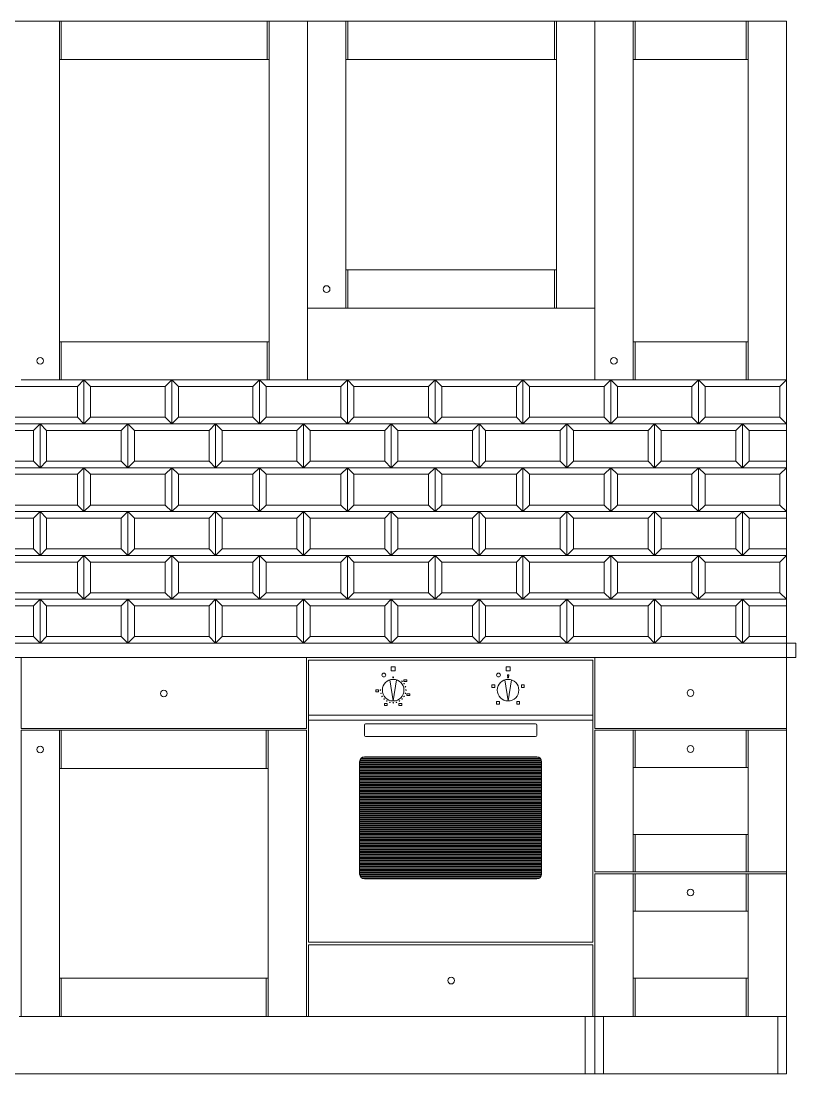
# Model space of a CAD drawing. Header units: centimetres. Extents: x -16179 to 12840, y -10704 to 3856.
# Drawn here: x 1015.1 to 1176.9, y -4001.1 to -3781.1 of the extents above; entities that cross this region are included whole.
import ezdxf

# ---------------------------------------------------------------- set-up
doc = ezdxf.new("R2010")
doc.units = ezdxf.units.CM
doc.header["$MEASUREMENT"] = 0
for name, color, linetype, lineweight in [('A-SECT-PATT_Num_Penna__5_Num_Penna__5_Num_Penna__5', 5, 'Continuous', 18), ('A-SECT-PATT_Num_Penna__5_Num_Penna__5_Num_Penna__5_Num_Penna__5_Num_Penna__5_Num_Penna__5_Num_Penna__5_Num_Penna__5_Num_Penna__5_Num_Penna__5_Num_Penna__5_Num_Penna__5_Num_Penna__5_Num_Penna__5', 5, 'Continuous', 18), ('A-SECT-PATT_Num_Penna__6_Num_Penna__6_Num_Penna__5', 5, 'Continuous', 18), ('A-SECT-PATT_Num_Penna__6_Num_Penna__6_Num_Penna__6', 6, 'Continuous', 18), ('A-SECT-PATT_Num_Penna__6_Num_Penna__6_Num_Penna__6_Num_Penna__6_Num_Penna__6_Num_Penna__6_Num_Penna__3_Num_Penna__3_Num_Penna__3_Num_Penna__3_Num_Penna__3_Num_Penna__5', 5, 'Continuous', 18), ('A-SECT-PATT_Num_Penna__6_Num_Penna__6_Num_Penna__6_Num_Penna__6_Num_Penna__6_Num_Penna__6_Num_Penna__5_Num_Penna__5_Num_Penna__5_Num_Penna__5_Num_Penna__5_Num_Penna__5', 5, 'Continuous', 18), ('A-SECT-PATT_Num_Penna__6_Num_Penna__6_Num_Penna__6_Num_Penna__6_Num_Penna__6_Num_Penna__6_Num_Penna__6_Num_Penna__6_Num_Penna__5_Num_Penna__5_Num_Penna__5_Num_Penna__5_Num_Penna__5_Num_Penna__5', 5, 'Continuous', 18), ('A-SECT-PATT_Num_Penna__6_Num_Penna__6_Num_Penna__6_Num_Penna__6_Num_Penna__6_Num_Penna__6_Num_Penna__6_Num_Penna__6_Num_Penna__6_Num_Penna__5_Num_Penna__5_Num_Penna__5_Num_Penna__5_Num_Penna__5', 5, 'Continuous', 18), ('A-SECT-PATT_Num_Penna__6_Num_Penna__6_Num_Penna__6_Num_Penna__6_Num_Penna__6_Num_Penna__6_Num_Penna__6_Num_Penna__6_Num_Penna__6_Num_Penna__6_Num_Penna__6_Num_Penna__6', 6, 'Continuous', 18), ('A-SECT-PATT_Num_Penna__6_Num_Penna__6_Num_Penna__6_Num_Penna__6_Num_Penna__6_Num_Penna__6_Num_Penna__6_Num_Penna__6_Num_Penna__6_Num_Penna__6_Num_Penna__6_Num_Penna__6_Num_Penna__6_Num_Penna__6', 6, 'Continuous', 18), ('IKE120015-t1_Num_Penna__251_Num_Penna__251_Num_Penna__251_Num_Penna__251_Num_Penna__251_Num_Penna__251_Num_Penna__251_Num_Penna__251_Num_Penna__251_Num_Penna__251_Num_Penna__3', 3, 'Continuous', 18), ('IKE120015-t1_Num_Penna__251_Num_Penna__251_Num_Penna__251_Num_Penna__251_Num_Penna__251_Num_Penna__251_Num_Penna__251_Num_Penna__251_Num_Penna__251_Num_Penna__251_Num_Penna__5', 5, 'Continuous', 18), ('PDF11_Text_Num_Penna__4', 4, 'Continuous', 18), ('PDF11_Text_Num_Penna__5', 5, 'Continuous', 18), ('PDF11_Text_Num_Penna__6', 6, 'Continuous', 18), ('PDF16_Geometry_Num_Penna__6_Num_Penna__6_Num_Penna__6_Num_Penna__6_Num_Penna__6_Num_Penna__6_Num_Penna__6_Num_Penna__6_Num_Penna__6_Num_Penna__6_Num_Penna__6_Num_Penna__6_Num_Penna__6_Num_Penna__6', 6, 'Continuous', 18)]:
    doc.layers.add(name, color=color, linetype=linetype, lineweight=lineweight)

msp = doc.modelspace()

# ---------------------------------------------------------------- linework, layer by layer
at = {"layer": 'A-SECT-PATT_Num_Penna__5_Num_Penna__5_Num_Penna__5', "color": 5, "linetype": 'Continuous', "lineweight": 18}
for p, q in [((1015.1, -3989.06), (1014.7, -3989.06)), ((1075.1, -3989.06), (1074.7, -3989.06))]:
    msp.add_line(p, q, dxfattribs=at)
at = {"layer": 'A-SECT-PATT_Num_Penna__5_Num_Penna__5_Num_Penna__5_Num_Penna__5_Num_Penna__5_Num_Penna__5_Num_Penna__5_Num_Penna__5_Num_Penna__5_Num_Penna__5_Num_Penna__5_Num_Penna__5_Num_Penna__5_Num_Penna__5', "color": 5, "linetype": 'Continuous', "lineweight": 18}
msp.add_circle((1019.1, -3852.06), 0.7, dxfattribs=at)
at = {"layer": 'A-SECT-PATT_Num_Penna__6_Num_Penna__6_Num_Penna__5', "color": 5, "linetype": 'Continuous', "lineweight": 18}
for centre in [(1044.9, -3921.56), (1019.1, -3933.26), (1104.9, -3981.56)]:
    msp.add_circle(centre, 0.7, dxfattribs=at)
at = {"layer": 'A-SECT-PATT_Num_Penna__6_Num_Penna__6_Num_Penna__6', "color": 6, "linetype": 'Continuous', "lineweight": 18}
for p, q in [((1134.9, -3911.06), (954.9, -3911.06)), ((1134.9, -3914.06), (954.9, -3914.06)), ((1015.1, -3914.06), (1015.1, -3928.86)), ((1074.7, -3914.06), (1074.7, -3928.86)), ((1092.8, -3923.11), (1092.11, -3918.72)), ((1092.8, -3923.11), (1093.48, -3918.72)), ((1116.8, -3923.11), (1116.11, -3918.72)), ((1116.8, -3923.11), (1117.48, -3918.72)), ((1074.7, -3928.86), (1015.1, -3928.86)), ((1074.7, -3929.26), (1015.1, -3929.26)), ((1015.1, -3929.26), (1015.1, -3989.06)), ((1023.1, -3929.26), (1023.1, -3989.06)), ((1066.7, -3929.26), (1066.7, -3989.06)), ((1074.7, -3929.26), (1074.7, -3989.06)), ((1066.7, -3937.26), (1023.1, -3937.26)), ((1134.5, -3974.06), (1075.1, -3974.06)), ((1075.1, -3974.06), (1075.1, -3989.06)), ((1134.5, -3974.06), (1134.5, -3989.06)), ((1066.7, -3981.06), (1023.1, -3981.06)), ((1074.7, -3989.06), (1015.1, -3989.06)), ((1134.9, -3989.06), (1075.1, -3989.06)), ((1132.9, -3989.06), (1132.9, -4001.06)), ((1134.9, -4001.06), (954.9, -4001.06))]:
    msp.add_line(p, q, dxfattribs=at)
at = {"layer": 'A-SECT-PATT_Num_Penna__6_Num_Penna__6_Num_Penna__6_Num_Penna__6_Num_Penna__6_Num_Penna__6_Num_Penna__3_Num_Penna__3_Num_Penna__3_Num_Penna__3_Num_Penna__3_Num_Penna__5', "color": 5, "linetype": 'Continuous', "lineweight": 18}
for p, q in [((1174.9, -3928.86), (1174.9, -3929.26)), ((1174.9, -3958.86), (1174.9, -3959.26))]:
    msp.add_line(p, q, dxfattribs=at)
at = {"layer": 'A-SECT-PATT_Num_Penna__6_Num_Penna__6_Num_Penna__6_Num_Penna__6_Num_Penna__6_Num_Penna__6_Num_Penna__5_Num_Penna__5_Num_Penna__5_Num_Penna__5_Num_Penna__5_Num_Penna__5', "color": 5, "linetype": 'Continuous', "lineweight": 18}
for centre in [(1154.9, -3921.46), (1154.9, -3933.16), (1154.9, -3963.16)]:
    msp.add_circle(centre, 0.7, dxfattribs=at)
at = {"layer": 'A-SECT-PATT_Num_Penna__6_Num_Penna__6_Num_Penna__6_Num_Penna__6_Num_Penna__6_Num_Penna__6_Num_Penna__6_Num_Penna__6_Num_Penna__5_Num_Penna__5_Num_Penna__5_Num_Penna__5_Num_Penna__5_Num_Penna__5', "color": 5, "linetype": 'Continuous', "lineweight": 18}
msp.add_circle((1078.9, -3837.06), 0.7, dxfattribs=at)
at = {"layer": 'A-SECT-PATT_Num_Penna__6_Num_Penna__6_Num_Penna__6_Num_Penna__6_Num_Penna__6_Num_Penna__6_Num_Penna__6_Num_Penna__6_Num_Penna__6_Num_Penna__5_Num_Penna__5_Num_Penna__5_Num_Penna__5_Num_Penna__5', "color": 5, "linetype": 'Continuous', "lineweight": 18}
msp.add_circle((1138.9, -3852.06), 0.7, dxfattribs=at)
at = {"layer": 'A-SECT-PATT_Num_Penna__6_Num_Penna__6_Num_Penna__6_Num_Penna__6_Num_Penna__6_Num_Penna__6_Num_Penna__6_Num_Penna__6_Num_Penna__6_Num_Penna__6_Num_Penna__6_Num_Penna__6', "color": 6, "linetype": 'Continuous', "lineweight": 18}
for p, q in [((1134.9, -3911.06), (1176.9, -3911.06)), ((1176.9, -3911.06), (1176.9, -3914.06)), ((1134.9, -3914.06), (1134.9, -3928.86)), ((1176.9, -3914.06), (1134.9, -3914.06)), ((1174.9, -3914.06), (1174.9, -3928.86)), ((1174.9, -3928.86), (1134.9, -3928.86)), ((1174.9, -3929.26), (1134.9, -3929.26)), ((1134.9, -3929.26), (1134.9, -3958.86)), ((1142.9, -3929.26), (1142.9, -3958.86)), ((1143.3, -3929.26), (1143.3, -3937.06)), ((1166.5, -3929.26), (1166.5, -3937.06)), ((1166.9, -3929.26), (1166.9, -3958.86)), ((1174.9, -3929.26), (1174.9, -3958.86)), ((1166.9, -3937.06), (1142.9, -3937.06)), ((1166.9, -3951.06), (1142.9, -3951.06)), ((1143.3, -3951.06), (1143.3, -3958.86)), ((1166.5, -3951.06), (1166.5, -3958.86)), ((1134.9, -3958.86), (1174.9, -3958.86)), ((1134.9, -3959.26), (1174.9, -3959.26)), ((1134.9, -3959.26), (1134.9, -4001.06)), ((1142.9, -3959.26), (1142.9, -3989.06)), ((1143.3, -3959.26), (1143.3, -3967.06)), ((1166.5, -3959.26), (1166.5, -3967.06)), ((1166.9, -3959.26), (1166.9, -3989.06)), ((1174.9, -3959.26), (1174.9, -4001.06)), ((1166.9, -3967.06), (1142.9, -3967.06)), ((1166.9, -3981.06), (1142.9, -3981.06)), ((1143.3, -3981.06), (1143.3, -3989.06)), ((1166.5, -3981.06), (1166.5, -3989.06)), ((1174.9, -3989.06), (1134.9, -3989.06)), ((1136.7, -3989.06), (1136.7, -4001.06)), ((1173.1, -3989.06), (1173.1, -4001.06)), ((1174.9, -4001.06), (1134.9, -4001.06))]:
    msp.add_line(p, q, dxfattribs=at)
at = {"layer": 'A-SECT-PATT_Num_Penna__6_Num_Penna__6_Num_Penna__6_Num_Penna__6_Num_Penna__6_Num_Penna__6_Num_Penna__6_Num_Penna__6_Num_Penna__6_Num_Penna__6_Num_Penna__6_Num_Penna__6_Num_Penna__6_Num_Penna__6', "color": 6, "linetype": 'Continuous', "lineweight": 18}
for p, q in [((1023.1, -3781.06), (1023.1, -3856.06)), ((1023.5, -3781.06), (1023.5, -3789.06)), ((1066.5, -3781.06), (1066.5, -3789.06)), ((1066.9, -3781.06), (1066.9, -3856.06)), ((1074.9, -3781.06), (1134.9, -3781.06)), ((1082.9, -3781.06), (1082.9, -3841.06)), ((1083.3, -3781.06), (1083.3, -3789.06)), ((1126.5, -3781.06), (1126.5, -3789.06)), ((1126.9, -3781.06), (1126.9, -3841.06)), ((1134.9, -3781.06), (1174.9, -3781.06)), ((1134.9, -3781.06), (1134.9, -3856.06)), ((1142.9, -3781.06), (1142.9, -3856.06)), ((1143.3, -3781.06), (1143.3, -3789.06)), ((1166.5, -3781.06), (1166.5, -3789.06)), ((1166.9, -3781.06), (1166.9, -3856.06)), ((1174.9, -3781.06), (1174.9, -3856.06)), ((1023.1, -3789.06), (1066.9, -3789.06)), ((1082.9, -3789.06), (1126.9, -3789.06)), ((1142.9, -3789.06), (1166.9, -3789.06)), ((1082.9, -3833.06), (1126.9, -3833.06)), ((1083.3, -3833.06), (1083.3, -3841.06)), ((1126.5, -3833.06), (1126.5, -3841.06)), ((1074.9, -3841.06), (1134.9, -3841.06)), ((1023.1, -3848.06), (1066.9, -3848.06)), ((1023.5, -3848.06), (1023.5, -3856.06)), ((1066.5, -3848.06), (1066.5, -3856.06)), ((1142.9, -3848.06), (1166.9, -3848.06)), ((1143.3, -3848.06), (1143.3, -3856.06)), ((1166.5, -3848.06), (1166.5, -3856.06)), ((1134.9, -3856.06), (1174.9, -3856.06)), ((1023.5, -3929.26), (1023.5, -3937.26)), ((1066.3, -3929.26), (1066.3, -3937.26)), ((1023.5, -3981.06), (1023.5, -3989.06)), ((1066.3, -3981.06), (1066.3, -3989.06))]:
    msp.add_line(p, q, dxfattribs=at)
at = {"layer": 'IKE120015-t1_Num_Penna__251_Num_Penna__251_Num_Penna__251_Num_Penna__251_Num_Penna__251_Num_Penna__251_Num_Penna__251_Num_Penna__251_Num_Penna__251_Num_Penna__251_Num_Penna__3', "color": 3, "linetype": 'Continuous', "lineweight": 18}
for p, q in [((892.4, -3781.06), (1174.9, -3781.06)), ((1174.9, -3781.06), (1174.9, -4001.06)), ((1174.9, -4001.06), (892.4, -4001.06))]:
    msp.add_line(p, q, dxfattribs=at)
at = {"layer": 'IKE120015-t1_Num_Penna__251_Num_Penna__251_Num_Penna__251_Num_Penna__251_Num_Penna__251_Num_Penna__251_Num_Penna__251_Num_Penna__251_Num_Penna__251_Num_Penna__251_Num_Penna__5', "color": 5, "linetype": 'Continuous', "lineweight": 18}
msp.add_line((1074.9, -3856.06), (1134.9, -3856.06), dxfattribs=at)
at = {"layer": 'PDF11_Text_Num_Penna__4', "color": 4, "linetype": 'Continuous', "lineweight": 18}
for p, q in [((1026.86, -3857.43), (1028.23, -3856.06)), ((1028.23, -3856.06), (1029.61, -3857.43)), ((1045.19, -3857.43), (1046.57, -3856.06)), ((1046.57, -3856.06), (1047.94, -3857.43)), ((1063.53, -3857.43), (1064.9, -3856.06)), ((1064.9, -3856.06), (1066.28, -3857.43)), ((1081.86, -3857.43), (1083.23, -3856.06)), ((1083.23, -3856.06), (1084.61, -3857.43)), ((1100.19, -3857.43), (1101.57, -3856.06)), ((1101.57, -3856.06), (1102.94, -3857.43)), ((1118.53, -3857.43), (1119.9, -3856.06)), ((1119.9, -3856.06), (1121.28, -3857.43)), ((1136.86, -3857.43), (1138.23, -3856.06)), ((1138.23, -3856.06), (1139.61, -3857.43)), ((1155.19, -3857.43), (1156.57, -3856.06)), ((1156.57, -3856.06), (1157.94, -3857.43)), ((1173.53, -3857.43), (1174.9, -3856.06)), ((1026.86, -3857.43), (1011.28, -3857.43)), ((1026.86, -3863.85), (1026.86, -3857.43)), ((1045.19, -3857.43), (1029.61, -3857.43)), ((1029.61, -3863.85), (1029.61, -3857.43)), ((1045.19, -3863.85), (1045.19, -3857.43)), ((1063.53, -3857.43), (1047.94, -3857.43)), ((1047.94, -3863.85), (1047.94, -3857.43)), ((1063.53, -3863.85), (1063.53, -3857.43)), ((1081.86, -3857.43), (1066.28, -3857.43)), ((1066.28, -3863.85), (1066.28, -3857.43)), ((1081.86, -3863.85), (1081.86, -3857.43)), ((1100.19, -3857.43), (1084.61, -3857.43)), ((1084.61, -3863.85), (1084.61, -3857.43)), ((1100.19, -3863.85), (1100.19, -3857.43)), ((1118.53, -3857.43), (1102.94, -3857.43)), ((1102.94, -3863.85), (1102.94, -3857.43)), ((1118.53, -3863.85), (1118.53, -3857.43)), ((1136.86, -3857.43), (1121.28, -3857.43)), ((1121.28, -3863.85), (1121.28, -3857.43)), ((1136.86, -3863.85), (1136.86, -3857.43)), ((1155.19, -3857.43), (1139.61, -3857.43)), ((1139.61, -3863.85), (1139.61, -3857.43)), ((1155.19, -3863.85), (1155.19, -3857.43)), ((1173.53, -3857.43), (1157.94, -3857.43)), ((1157.94, -3863.85), (1157.94, -3857.43)), ((1173.53, -3863.85), (1173.53, -3857.43)), ((1026.86, -3863.85), (1011.28, -3863.85)), ((1017.69, -3866.6), (1019.07, -3865.23)), ((1019.07, -3865.23), (1020.44, -3866.6)), ((1026.86, -3863.85), (1028.23, -3865.23)), ((1029.61, -3863.85), (1028.23, -3865.23)), ((1045.19, -3863.85), (1029.61, -3863.85)), ((1036.03, -3866.6), (1037.4, -3865.23)), ((1037.4, -3865.23), (1038.78, -3866.6)), ((1045.19, -3863.85), (1046.57, -3865.23)), ((1047.94, -3863.85), (1046.57, -3865.23)), ((1063.53, -3863.85), (1047.94, -3863.85)), ((1054.36, -3866.6), (1055.73, -3865.23)), ((1055.73, -3865.23), (1057.11, -3866.6)), ((1063.53, -3863.85), (1064.9, -3865.23)), ((1066.28, -3863.85), (1064.9, -3865.23)), ((1081.86, -3863.85), (1066.28, -3863.85)), ((1072.69, -3866.6), (1074.07, -3865.23)), ((1074.07, -3865.23), (1075.44, -3866.6)), ((1081.86, -3863.85), (1083.23, -3865.23)), ((1084.61, -3863.85), (1083.23, -3865.23)), ((1100.19, -3863.85), (1084.61, -3863.85)), ((1091.03, -3866.6), (1092.4, -3865.23)), ((1092.4, -3865.23), (1093.78, -3866.6)), ((1100.19, -3863.85), (1101.57, -3865.23)), ((1102.94, -3863.85), (1101.57, -3865.23)), ((1118.53, -3863.85), (1102.94, -3863.85)), ((1109.36, -3866.6), (1110.73, -3865.23)), ((1110.73, -3865.23), (1112.11, -3866.6)), ((1118.53, -3863.85), (1119.9, -3865.23)), ((1121.28, -3863.85), (1119.9, -3865.23)), ((1136.86, -3863.85), (1121.28, -3863.85)), ((1127.69, -3866.6), (1129.07, -3865.23)), ((1129.07, -3865.23), (1130.44, -3866.6)), ((1136.86, -3863.85), (1138.23, -3865.23)), ((1139.61, -3863.85), (1138.23, -3865.23)), ((1155.19, -3863.85), (1139.61, -3863.85)), ((1146.03, -3866.6), (1147.4, -3865.23)), ((1147.4, -3865.23), (1148.78, -3866.6)), ((1155.19, -3863.85), (1156.57, -3865.23)), ((1157.94, -3863.85), (1156.57, -3865.23)), ((1173.53, -3863.85), (1157.94, -3863.85)), ((1164.36, -3866.6), (1165.73, -3865.23)), ((1165.73, -3865.23), (1167.11, -3866.6)), ((1173.53, -3863.85), (1174.9, -3865.23)), ((1017.69, -3866.6), (1002.11, -3866.6)), ((1017.69, -3873.02), (1017.69, -3866.6)), ((1036.03, -3866.6), (1020.44, -3866.6)), ((1020.44, -3873.02), (1020.44, -3866.6)), ((1036.03, -3873.02), (1036.03, -3866.6)), ((1054.36, -3866.6), (1038.78, -3866.6)), ((1038.78, -3873.02), (1038.78, -3866.6)), ((1054.36, -3873.02), (1054.36, -3866.6)), ((1072.69, -3866.6), (1057.11, -3866.6)), ((1057.11, -3873.02), (1057.11, -3866.6)), ((1072.69, -3873.02), (1072.69, -3866.6)), ((1091.03, -3866.6), (1075.44, -3866.6)), ((1075.44, -3873.02), (1075.44, -3866.6)), ((1091.03, -3873.02), (1091.03, -3866.6)), ((1109.36, -3866.6), (1093.78, -3866.6)), ((1093.78, -3873.02), (1093.78, -3866.6)), ((1109.36, -3873.02), (1109.36, -3866.6)), ((1127.69, -3866.6), (1112.11, -3866.6)), ((1112.11, -3873.02), (1112.11, -3866.6)), ((1127.69, -3873.02), (1127.69, -3866.6)), ((1146.03, -3866.6), (1130.44, -3866.6)), ((1130.44, -3873.02), (1130.44, -3866.6)), ((1146.03, -3873.02), (1146.03, -3866.6)), ((1148.78, -3873.02), (1148.78, -3866.6)), ((1164.36, -3866.6), (1148.78, -3866.6)), ((1164.36, -3873.02), (1164.36, -3866.6)), ((1174.9, -3866.6), (1167.11, -3866.6)), ((1167.11, -3873.02), (1167.11, -3866.6)), ((1017.69, -3873.02), (1002.11, -3873.02)), ((1017.69, -3873.02), (1019.07, -3874.39)), ((1020.44, -3873.02), (1019.07, -3874.39)), ((1036.03, -3873.02), (1020.44, -3873.02)), ((1036.03, -3873.02), (1037.4, -3874.39)), ((1038.78, -3873.02), (1037.4, -3874.39)), ((1054.36, -3873.02), (1038.78, -3873.02)), ((1054.36, -3873.02), (1055.73, -3874.39)), ((1057.11, -3873.02), (1055.73, -3874.39)), ((1072.69, -3873.02), (1057.11, -3873.02)), ((1072.69, -3873.02), (1074.07, -3874.39)), ((1075.44, -3873.02), (1074.07, -3874.39)), ((1091.03, -3873.02), (1075.44, -3873.02)), ((1091.03, -3873.02), (1092.4, -3874.39)), ((1093.78, -3873.02), (1092.4, -3874.39)), ((1109.36, -3873.02), (1093.78, -3873.02)), ((1109.36, -3873.02), (1110.73, -3874.39)), ((1112.11, -3873.02), (1110.73, -3874.39)), ((1127.69, -3873.02), (1112.11, -3873.02)), ((1127.69, -3873.02), (1129.07, -3874.39)), ((1130.44, -3873.02), (1129.07, -3874.39)), ((1146.03, -3873.02), (1130.44, -3873.02)), ((1146.03, -3873.02), (1147.4, -3874.39)), ((1148.78, -3873.02), (1147.4, -3874.39)), ((1164.36, -3873.02), (1148.78, -3873.02)), ((1164.36, -3873.02), (1165.73, -3874.39)), ((1167.11, -3873.02), (1165.73, -3874.39)), ((1174.9, -3873.02), (1167.11, -3873.02)), ((1026.86, -3875.77), (1011.28, -3875.77)), ((1026.86, -3875.77), (1028.23, -3874.39)), ((1026.86, -3882.18), (1026.86, -3875.77)), ((1028.23, -3874.39), (1029.61, -3875.77)), ((1045.19, -3875.77), (1029.61, -3875.77)), ((1029.61, -3882.18), (1029.61, -3875.77)), ((1045.19, -3875.77), (1046.57, -3874.39)), ((1045.19, -3882.18), (1045.19, -3875.77)), ((1046.57, -3874.39), (1047.94, -3875.77)), ((1063.53, -3875.77), (1047.94, -3875.77)), ((1047.94, -3882.18), (1047.94, -3875.77)), ((1063.53, -3875.77), (1064.9, -3874.39)), ((1063.53, -3882.18), (1063.53, -3875.77)), ((1064.9, -3874.39), (1066.28, -3875.77)), ((1081.86, -3875.77), (1066.28, -3875.77)), ((1066.28, -3882.18), (1066.28, -3875.77)), ((1081.86, -3875.77), (1083.23, -3874.39)), ((1081.86, -3882.18), (1081.86, -3875.77)), ((1083.23, -3874.39), (1084.61, -3875.77)), ((1100.19, -3875.77), (1084.61, -3875.77)), ((1084.61, -3882.18), (1084.61, -3875.77)), ((1100.19, -3875.77), (1101.57, -3874.39)), ((1100.19, -3882.18), (1100.19, -3875.77)), ((1101.57, -3874.39), (1102.94, -3875.77)), ((1118.53, -3875.77), (1102.94, -3875.77)), ((1102.94, -3882.18), (1102.94, -3875.77)), ((1118.53, -3875.77), (1119.9, -3874.39)), ((1118.53, -3882.18), (1118.53, -3875.77)), ((1119.9, -3874.39), (1121.28, -3875.77)), ((1136.86, -3875.77), (1121.28, -3875.77)), ((1121.28, -3882.18), (1121.28, -3875.77)), ((1136.86, -3875.77), (1138.23, -3874.39)), ((1136.86, -3882.18), (1136.86, -3875.77)), ((1138.23, -3874.39), (1139.61, -3875.77)), ((1155.19, -3875.77), (1139.61, -3875.77)), ((1139.61, -3882.18), (1139.61, -3875.77)), ((1155.19, -3875.77), (1156.57, -3874.39)), ((1155.19, -3882.18), (1155.19, -3875.77)), ((1156.57, -3874.39), (1157.94, -3875.77)), ((1173.53, -3875.77), (1157.94, -3875.77)), ((1157.94, -3882.18), (1157.94, -3875.77)), ((1173.53, -3875.77), (1174.9, -3874.39)), ((1173.53, -3882.18), (1173.53, -3875.77)), ((1026.86, -3882.18), (1011.28, -3882.18)), ((1026.86, -3882.18), (1028.23, -3883.56)), ((1029.61, -3882.18), (1028.23, -3883.56)), ((1045.19, -3882.18), (1029.61, -3882.18)), ((1045.19, -3882.18), (1046.57, -3883.56)), ((1047.94, -3882.18), (1046.57, -3883.56)), ((1063.53, -3882.18), (1047.94, -3882.18)), ((1063.53, -3882.18), (1064.9, -3883.56)), ((1066.28, -3882.18), (1064.9, -3883.56)), ((1081.86, -3882.18), (1066.28, -3882.18)), ((1081.86, -3882.18), (1083.23, -3883.56)), ((1084.61, -3882.18), (1083.23, -3883.56)), ((1100.19, -3882.18), (1084.61, -3882.18)), ((1100.19, -3882.18), (1101.57, -3883.56)), ((1102.94, -3882.18), (1101.57, -3883.56)), ((1118.53, -3882.18), (1102.94, -3882.18)), ((1118.53, -3882.18), (1119.9, -3883.56)), ((1121.28, -3882.18), (1119.9, -3883.56)), ((1136.86, -3882.18), (1121.28, -3882.18)), ((1136.86, -3882.18), (1138.23, -3883.56)), ((1139.61, -3882.18), (1138.23, -3883.56)), ((1155.19, -3882.18), (1139.61, -3882.18)), ((1155.19, -3882.18), (1156.57, -3883.56)), ((1157.94, -3882.18), (1156.57, -3883.56)), ((1173.53, -3882.18), (1157.94, -3882.18)), ((1173.53, -3882.18), (1174.9, -3883.56)), ((1017.69, -3884.93), (1002.11, -3884.93)), ((1017.69, -3884.93), (1019.07, -3883.56)), ((1017.69, -3891.35), (1017.69, -3884.93)), ((1019.07, -3883.56), (1020.44, -3884.93)), ((1036.03, -3884.93), (1020.44, -3884.93)), ((1020.44, -3891.35), (1020.44, -3884.93)), ((1036.03, -3884.93), (1037.4, -3883.56)), ((1036.03, -3891.35), (1036.03, -3884.93)), ((1037.4, -3883.56), (1038.78, -3884.93)), ((1054.36, -3884.93), (1038.78, -3884.93)), ((1038.78, -3891.35), (1038.78, -3884.93)), ((1054.36, -3884.93), (1055.73, -3883.56)), ((1054.36, -3891.35), (1054.36, -3884.93)), ((1055.73, -3883.56), (1057.11, -3884.93)), ((1072.69, -3884.93), (1057.11, -3884.93)), ((1057.11, -3891.35), (1057.11, -3884.93)), ((1072.69, -3884.93), (1074.07, -3883.56)), ((1072.69, -3891.35), (1072.69, -3884.93)), ((1074.07, -3883.56), (1075.44, -3884.93)), ((1091.03, -3884.93), (1075.44, -3884.93)), ((1075.44, -3891.35), (1075.44, -3884.93)), ((1091.03, -3884.93), (1092.4, -3883.56)), ((1091.03, -3891.35), (1091.03, -3884.93)), ((1092.4, -3883.56), (1093.78, -3884.93)), ((1109.36, -3884.93), (1093.78, -3884.93)), ((1093.78, -3891.35), (1093.78, -3884.93)), ((1109.36, -3884.93), (1110.73, -3883.56)), ((1109.36, -3891.35), (1109.36, -3884.93)), ((1110.73, -3883.56), (1112.11, -3884.93)), ((1127.69, -3884.93), (1112.11, -3884.93)), ((1112.11, -3891.35), (1112.11, -3884.93)), ((1127.69, -3884.93), (1129.07, -3883.56)), ((1127.69, -3891.35), (1127.69, -3884.93)), ((1129.07, -3883.56), (1130.44, -3884.93)), ((1146.03, -3884.93), (1130.44, -3884.93)), ((1130.44, -3891.35), (1130.44, -3884.93)), ((1146.03, -3884.93), (1147.4, -3883.56)), ((1146.03, -3891.35), (1146.03, -3884.93)), ((1147.4, -3883.56), (1148.78, -3884.93)), ((1148.78, -3891.35), (1148.78, -3884.93)), ((1164.36, -3884.93), (1148.78, -3884.93)), ((1164.36, -3884.93), (1165.73, -3883.56)), ((1164.36, -3891.35), (1164.36, -3884.93)), ((1165.73, -3883.56), (1167.11, -3884.93)), ((1174.9, -3884.93), (1167.11, -3884.93)), ((1167.11, -3891.35), (1167.11, -3884.93)), ((1017.69, -3891.35), (1002.11, -3891.35)), ((1017.69, -3891.35), (1019.07, -3892.73)), ((1020.44, -3891.35), (1019.07, -3892.73)), ((1036.03, -3891.35), (1020.44, -3891.35)), ((1036.03, -3891.35), (1037.4, -3892.73)), ((1038.78, -3891.35), (1037.4, -3892.73)), ((1054.36, -3891.35), (1038.78, -3891.35)), ((1054.36, -3891.35), (1055.73, -3892.73)), ((1057.11, -3891.35), (1055.73, -3892.73)), ((1072.69, -3891.35), (1057.11, -3891.35)), ((1072.69, -3891.35), (1074.07, -3892.73)), ((1075.44, -3891.35), (1074.07, -3892.73)), ((1091.03, -3891.35), (1075.44, -3891.35)), ((1091.03, -3891.35), (1092.4, -3892.73)), ((1093.78, -3891.35), (1092.4, -3892.73)), ((1109.36, -3891.35), (1093.78, -3891.35)), ((1109.36, -3891.35), (1110.73, -3892.73)), ((1112.11, -3891.35), (1110.73, -3892.73)), ((1127.69, -3891.35), (1112.11, -3891.35)), ((1127.69, -3891.35), (1129.07, -3892.73)), ((1130.44, -3891.35), (1129.07, -3892.73)), ((1146.03, -3891.35), (1130.44, -3891.35)), ((1146.03, -3891.35), (1147.4, -3892.73)), ((1148.78, -3891.35), (1147.4, -3892.73)), ((1164.36, -3891.35), (1148.78, -3891.35)), ((1164.36, -3891.35), (1165.73, -3892.73)), ((1167.11, -3891.35), (1165.73, -3892.73)), ((1174.9, -3891.35), (1167.11, -3891.35)), ((1026.86, -3894.1), (1028.23, -3892.73)), ((1028.23, -3892.73), (1029.61, -3894.1)), ((1045.19, -3894.1), (1046.57, -3892.73)), ((1046.57, -3892.73), (1047.94, -3894.1)), ((1063.53, -3894.1), (1064.9, -3892.73)), ((1064.9, -3892.73), (1066.28, -3894.1)), ((1081.86, -3894.1), (1083.23, -3892.73)), ((1083.23, -3892.73), (1084.61, -3894.1)), ((1100.19, -3894.1), (1101.57, -3892.73)), ((1101.57, -3892.73), (1102.94, -3894.1)), ((1118.53, -3894.1), (1119.9, -3892.73)), ((1119.9, -3892.73), (1121.28, -3894.1)), ((1136.86, -3894.1), (1138.23, -3892.73)), ((1138.23, -3892.73), (1139.61, -3894.1)), ((1155.19, -3894.1), (1156.57, -3892.73)), ((1156.57, -3892.73), (1157.94, -3894.1)), ((1173.53, -3894.1), (1174.9, -3892.73)), ((1026.86, -3894.1), (1011.28, -3894.1)), ((1026.86, -3900.52), (1026.86, -3894.1)), ((1045.19, -3894.1), (1029.61, -3894.1)), ((1029.61, -3900.52), (1029.61, -3894.1)), ((1045.19, -3900.52), (1045.19, -3894.1)), ((1063.53, -3894.1), (1047.94, -3894.1)), ((1047.94, -3900.52), (1047.94, -3894.1)), ((1063.53, -3900.52), (1063.53, -3894.1)), ((1081.86, -3894.1), (1066.28, -3894.1)), ((1066.28, -3900.52), (1066.28, -3894.1)), ((1081.86, -3900.52), (1081.86, -3894.1)), ((1100.19, -3894.1), (1084.61, -3894.1)), ((1084.61, -3900.52), (1084.61, -3894.1)), ((1100.19, -3900.52), (1100.19, -3894.1)), ((1118.53, -3894.1), (1102.94, -3894.1)), ((1102.94, -3900.52), (1102.94, -3894.1)), ((1118.53, -3900.52), (1118.53, -3894.1)), ((1136.86, -3894.1), (1121.28, -3894.1)), ((1121.28, -3900.52), (1121.28, -3894.1)), ((1136.86, -3900.52), (1136.86, -3894.1)), ((1155.19, -3894.1), (1139.61, -3894.1)), ((1139.61, -3900.52), (1139.61, -3894.1)), ((1155.19, -3900.52), (1155.19, -3894.1)), ((1173.53, -3894.1), (1157.94, -3894.1)), ((1157.94, -3900.52), (1157.94, -3894.1)), ((1173.53, -3900.52), (1173.53, -3894.1)), ((1026.86, -3900.52), (1011.28, -3900.52)), ((1026.86, -3900.52), (1028.23, -3901.89)), ((1029.61, -3900.52), (1028.23, -3901.89)), ((1045.19, -3900.52), (1029.61, -3900.52)), ((1045.19, -3900.52), (1046.57, -3901.89)), ((1047.94, -3900.52), (1046.57, -3901.89)), ((1063.53, -3900.52), (1047.94, -3900.52)), ((1063.53, -3900.52), (1064.9, -3901.89)), ((1066.28, -3900.52), (1064.9, -3901.89)), ((1081.86, -3900.52), (1066.28, -3900.52)), ((1081.86, -3900.52), (1083.23, -3901.89)), ((1084.61, -3900.52), (1083.23, -3901.89)), ((1100.19, -3900.52), (1084.61, -3900.52)), ((1100.19, -3900.52), (1101.57, -3901.89)), ((1102.94, -3900.52), (1101.57, -3901.89)), ((1118.53, -3900.52), (1102.94, -3900.52)), ((1118.53, -3900.52), (1119.9, -3901.89)), ((1121.28, -3900.52), (1119.9, -3901.89)), ((1136.86, -3900.52), (1121.28, -3900.52)), ((1136.86, -3900.52), (1138.23, -3901.89)), ((1139.61, -3900.52), (1138.23, -3901.89)), ((1155.19, -3900.52), (1139.61, -3900.52)), ((1155.19, -3900.52), (1156.57, -3901.89)), ((1157.94, -3900.52), (1156.57, -3901.89)), ((1173.53, -3900.52), (1157.94, -3900.52)), ((1173.53, -3900.52), (1174.9, -3901.89)), ((1017.69, -3903.27), (1019.07, -3901.89)), ((1019.07, -3901.89), (1020.44, -3903.27)), ((1036.03, -3903.27), (1037.4, -3901.89)), ((1037.4, -3901.89), (1038.78, -3903.27)), ((1054.36, -3903.27), (1055.73, -3901.89)), ((1055.73, -3901.89), (1057.11, -3903.27)), ((1072.69, -3903.27), (1074.07, -3901.89)), ((1074.07, -3901.89), (1075.44, -3903.27)), ((1091.03, -3903.27), (1092.4, -3901.89)), ((1092.4, -3901.89), (1093.78, -3903.27)), ((1109.36, -3903.27), (1110.73, -3901.89)), ((1110.73, -3901.89), (1112.11, -3903.27)), ((1127.69, -3903.27), (1129.07, -3901.89)), ((1129.07, -3901.89), (1130.44, -3903.27)), ((1146.03, -3903.27), (1147.4, -3901.89)), ((1147.4, -3901.89), (1148.78, -3903.27)), ((1164.36, -3903.27), (1165.73, -3901.89)), ((1165.73, -3901.89), (1167.11, -3903.27)), ((1017.69, -3903.27), (1002.11, -3903.27)), ((1017.69, -3909.68), (1017.69, -3903.27)), ((1036.03, -3903.27), (1020.44, -3903.27)), ((1020.44, -3909.68), (1020.44, -3903.27)), ((1036.03, -3909.68), (1036.03, -3903.27)), ((1054.36, -3903.27), (1038.78, -3903.27)), ((1038.78, -3909.68), (1038.78, -3903.27)), ((1054.36, -3909.68), (1054.36, -3903.27)), ((1072.69, -3903.27), (1057.11, -3903.27)), ((1057.11, -3909.68), (1057.11, -3903.27)), ((1072.69, -3909.68), (1072.69, -3903.27)), ((1091.03, -3903.27), (1075.44, -3903.27)), ((1075.44, -3909.68), (1075.44, -3903.27)), ((1091.03, -3909.68), (1091.03, -3903.27)), ((1109.36, -3903.27), (1093.78, -3903.27)), ((1093.78, -3909.68), (1093.78, -3903.27)), ((1109.36, -3909.68), (1109.36, -3903.27)), ((1127.69, -3903.27), (1112.11, -3903.27)), ((1112.11, -3909.68), (1112.11, -3903.27)), ((1127.69, -3909.68), (1127.69, -3903.27)), ((1146.03, -3903.27), (1130.44, -3903.27)), ((1130.44, -3909.68), (1130.44, -3903.27)), ((1146.03, -3909.68), (1146.03, -3903.27)), ((1148.78, -3909.68), (1148.78, -3903.27)), ((1164.36, -3903.27), (1148.78, -3903.27)), ((1164.36, -3909.68), (1164.36, -3903.27)), ((1174.9, -3903.27), (1167.11, -3903.27)), ((1167.11, -3909.68), (1167.11, -3903.27)), ((1017.69, -3909.68), (1002.11, -3909.68)), ((1017.69, -3909.68), (1019.07, -3911.06)), ((1020.44, -3909.68), (1019.07, -3911.06)), ((1036.03, -3909.68), (1020.44, -3909.68)), ((1036.03, -3909.68), (1037.4, -3911.06)), ((1038.78, -3909.68), (1037.4, -3911.06)), ((1054.36, -3909.68), (1038.78, -3909.68)), ((1054.36, -3909.68), (1055.73, -3911.06)), ((1057.11, -3909.68), (1055.73, -3911.06)), ((1072.69, -3909.68), (1057.11, -3909.68)), ((1072.69, -3909.68), (1074.07, -3911.06)), ((1075.44, -3909.68), (1074.07, -3911.06)), ((1091.03, -3909.68), (1075.44, -3909.68)), ((1091.03, -3909.68), (1092.4, -3911.06)), ((1093.78, -3909.68), (1092.4, -3911.06)), ((1109.36, -3909.68), (1093.78, -3909.68)), ((1109.36, -3909.68), (1110.73, -3911.06)), ((1112.11, -3909.68), (1110.73, -3911.06)), ((1127.69, -3909.68), (1112.11, -3909.68)), ((1127.69, -3909.68), (1129.07, -3911.06)), ((1130.44, -3909.68), (1129.07, -3911.06)), ((1146.03, -3909.68), (1130.44, -3909.68)), ((1146.03, -3909.68), (1147.4, -3911.06)), ((1148.78, -3909.68), (1147.4, -3911.06)), ((1164.36, -3909.68), (1148.78, -3909.68)), ((1164.36, -3909.68), (1165.73, -3911.06)), ((1167.11, -3909.68), (1165.73, -3911.06)), ((1174.9, -3909.68), (1167.11, -3909.68)), ((1123.77, -3959.06), (1123.8, -3959.06))]:
    msp.add_line(p, q, dxfattribs=at)
at = {"layer": 'PDF11_Text_Num_Penna__5', "color": 5, "linetype": 'Continuous', "lineweight": 18}
for p, q in [((1028.23, -3865.23), (1028.23, -3856.06)), ((1046.57, -3865.23), (1046.57, -3856.06)), ((1064.9, -3865.23), (1064.9, -3856.06)), ((1083.23, -3865.23), (1083.23, -3856.06)), ((1101.57, -3865.23), (1101.57, -3856.06)), ((1119.9, -3865.23), (1119.9, -3856.06)), ((1138.23, -3865.23), (1138.23, -3856.06)), ((1156.57, -3865.23), (1156.57, -3856.06)), ((1174.9, -3865.23), (954.9, -3865.23)), ((1019.07, -3874.39), (1019.07, -3865.23)), ((1037.4, -3874.39), (1037.4, -3865.23)), ((1055.73, -3874.39), (1055.73, -3865.23)), ((1074.07, -3874.39), (1074.07, -3865.23)), ((1092.4, -3874.39), (1092.4, -3865.23)), ((1110.73, -3874.39), (1110.73, -3865.23)), ((1129.07, -3874.39), (1129.07, -3865.23)), ((1147.4, -3874.39), (1147.4, -3865.23)), ((1165.73, -3874.39), (1165.73, -3865.23)), ((1174.9, -3874.39), (954.9, -3874.39)), ((1028.23, -3883.56), (1028.23, -3874.39)), ((1046.57, -3883.56), (1046.57, -3874.39)), ((1064.9, -3883.56), (1064.9, -3874.39)), ((1083.23, -3883.56), (1083.23, -3874.39)), ((1101.57, -3883.56), (1101.57, -3874.39)), ((1119.9, -3883.56), (1119.9, -3874.39)), ((1138.23, -3883.56), (1138.23, -3874.39)), ((1156.57, -3883.56), (1156.57, -3874.39)), ((1174.9, -3883.56), (954.9, -3883.56)), ((1019.07, -3892.73), (1019.07, -3883.56)), ((1037.4, -3892.73), (1037.4, -3883.56)), ((1055.73, -3892.73), (1055.73, -3883.56)), ((1074.07, -3892.73), (1074.07, -3883.56)), ((1092.4, -3892.73), (1092.4, -3883.56)), ((1110.73, -3892.73), (1110.73, -3883.56)), ((1129.07, -3892.73), (1129.07, -3883.56)), ((1147.4, -3892.73), (1147.4, -3883.56)), ((1165.73, -3892.73), (1165.73, -3883.56)), ((1174.9, -3892.73), (954.9, -3892.73)), ((1028.23, -3901.89), (1028.23, -3892.73)), ((1046.57, -3901.89), (1046.57, -3892.73)), ((1064.9, -3901.89), (1064.9, -3892.73)), ((1083.23, -3901.89), (1083.23, -3892.73)), ((1101.57, -3901.89), (1101.57, -3892.73)), ((1119.9, -3901.89), (1119.9, -3892.73)), ((1138.23, -3901.89), (1138.23, -3892.73)), ((1156.57, -3901.89), (1156.57, -3892.73)), ((1174.9, -3901.89), (986.94, -3901.89)), ((1019.07, -3911.06), (1019.07, -3901.89)), ((1037.4, -3911.06), (1037.4, -3901.89)), ((1055.73, -3911.06), (1055.73, -3901.89)), ((1074.07, -3911.06), (1074.07, -3901.89)), ((1092.4, -3911.06), (1092.4, -3901.89)), ((1110.73, -3911.06), (1110.73, -3901.89)), ((1129.07, -3911.06), (1129.07, -3901.89)), ((1147.4, -3911.06), (1147.4, -3901.89)), ((1165.73, -3911.06), (1165.73, -3901.89)), ((1092.4, -3916.01), (1092.4, -3916.81)), ((1092.4, -3916.01), (1093.2, -3916.01)), ((1092.4, -3916.81), (1093.2, -3916.81)), ((1093.2, -3916.01), (1093.2, -3916.81)), ((1116.4, -3916.01), (1116.4, -3916.81)), ((1116.4, -3916.01), (1117.2, -3916.01)), ((1116.4, -3916.81), (1117.2, -3916.81)), ((1116.65, -3917.66), (1116.95, -3917.66)), ((1116.65, -3917.97), (1116.65, -3917.66)), ((1116.95, -3917.97), (1116.65, -3917.97)), ((1116.95, -3917.66), (1116.95, -3917.97)), ((1117.2, -3916.01), (1117.2, -3916.81)), ((1095.05, -3918.68), (1095.66, -3918.68)), ((1095.05, -3919.08), (1095.05, -3918.68)), ((1095.66, -3919.08), (1095.05, -3919.08)), ((1095.66, -3918.68), (1095.66, -3919.08)), ((1114.03, -3919.74), (1113.43, -3919.74)), ((1113.43, -3919.74), (1113.43, -3920.34)), ((1113.43, -3920.34), (1114.03, -3920.34)), ((1114.03, -3920.34), (1114.03, -3919.74)), ((1119.57, -3919.74), (1120.17, -3919.74)), ((1119.57, -3920.34), (1119.57, -3919.74)), ((1120.17, -3920.34), (1119.57, -3920.34)), ((1120.17, -3919.74), (1120.17, -3920.34)), ((1089.15, -3920.81), (1089.75, -3920.81)), ((1089.15, -3921.21), (1089.15, -3920.81)), ((1089.75, -3921.21), (1089.15, -3921.21)), ((1089.75, -3920.81), (1089.75, -3921.21)), ((1095.66, -3921.61), (1096.26, -3921.61)), ((1095.66, -3922.01), (1095.66, -3921.61)), ((1096.26, -3922.01), (1095.66, -3922.01)), ((1096.26, -3921.61), (1096.26, -3922.01)), ((1091.58, -3923.67), (1090.98, -3923.67)), ((1090.98, -3923.67), (1090.98, -3924.07)), ((1090.98, -3924.07), (1091.58, -3924.07)), ((1091.58, -3924.07), (1091.58, -3923.67)), ((1094.01, -3923.67), (1094.62, -3923.67)), ((1094.01, -3924.07), (1094.01, -3923.67)), ((1094.62, -3924.07), (1094.01, -3924.07)), ((1094.62, -3923.67), (1094.62, -3924.07)), ((1114.98, -3923.21), (1114.38, -3923.21)), ((1114.38, -3923.21), (1114.38, -3923.81)), ((1114.38, -3923.81), (1114.98, -3923.81)), ((1114.98, -3923.81), (1114.98, -3923.21)), ((1118.61, -3923.21), (1119.21, -3923.21)), ((1118.61, -3923.81), (1118.61, -3923.21)), ((1119.21, -3923.81), (1118.61, -3923.81)), ((1119.21, -3923.21), (1119.21, -3923.81)), ((1085.83, -3935.56), (1123.77, -3935.56)), ((1085.93, -3935.31), (1123.66, -3935.31)), ((1086.14, -3935.06), (1123.46, -3935.06)), ((1085.8, -3935.81), (1123.8, -3935.81)), ((1085.8, -3936.06), (1123.8, -3936.06)), ((1085.8, -3936.31), (1123.8, -3936.31)), ((1085.8, -3936.56), (1123.8, -3936.56)), ((1085.8, -3936.81), (1123.8, -3936.81)), ((1085.8, -3937.06), (1123.8, -3937.06)), ((1085.8, -3937.31), (1123.8, -3937.31)), ((1085.8, -3937.56), (1123.8, -3937.56)), ((1085.8, -3937.81), (1123.8, -3937.81)), ((1085.8, -3938.06), (1123.8, -3938.06)), ((1085.8, -3938.31), (1123.8, -3938.31)), ((1085.8, -3938.56), (1123.8, -3938.56)), ((1085.8, -3938.81), (1123.8, -3938.81)), ((1085.8, -3939.06), (1123.8, -3939.06)), ((1085.8, -3939.31), (1123.8, -3939.31)), ((1085.8, -3939.56), (1123.8, -3939.56)), ((1085.8, -3939.81), (1123.8, -3939.81)), ((1085.8, -3940.06), (1123.8, -3940.06)), ((1085.8, -3940.31), (1123.8, -3940.31)), ((1085.8, -3940.56), (1123.8, -3940.56)), ((1085.8, -3940.81), (1123.8, -3940.81)), ((1085.8, -3941.06), (1123.8, -3941.06)), ((1085.8, -3941.31), (1123.8, -3941.31)), ((1085.8, -3941.56), (1123.8, -3941.56)), ((1085.8, -3941.81), (1123.8, -3941.81)), ((1085.8, -3942.06), (1123.8, -3942.06)), ((1085.8, -3942.31), (1123.8, -3942.31)), ((1085.8, -3942.56), (1123.8, -3942.56)), ((1085.8, -3942.81), (1123.8, -3942.81)), ((1085.8, -3943.06), (1123.8, -3943.06)), ((1085.8, -3943.31), (1123.8, -3943.31)), ((1085.8, -3943.56), (1123.8, -3943.56)), ((1085.8, -3943.81), (1123.8, -3943.81)), ((1085.8, -3944.06), (1123.8, -3944.06)), ((1085.8, -3944.31), (1123.8, -3944.31)), ((1085.8, -3944.56), (1123.8, -3944.56)), ((1085.8, -3944.81), (1123.8, -3944.81)), ((1085.8, -3945.06), (1123.8, -3945.06)), ((1085.8, -3945.31), (1123.8, -3945.31)), ((1085.8, -3945.56), (1123.8, -3945.56)), ((1085.8, -3945.81), (1123.8, -3945.81)), ((1085.8, -3946.06), (1123.8, -3946.06)), ((1085.8, -3946.31), (1123.8, -3946.31)), ((1085.8, -3946.56), (1123.8, -3946.56)), ((1085.8, -3946.81), (1123.8, -3946.81)), ((1085.8, -3947.06), (1123.8, -3947.06)), ((1085.8, -3947.31), (1123.8, -3947.31)), ((1085.8, -3947.56), (1123.8, -3947.56)), ((1085.8, -3947.81), (1123.8, -3947.81)), ((1085.8, -3948.06), (1123.8, -3948.06)), ((1085.8, -3948.31), (1123.8, -3948.31)), ((1085.8, -3948.56), (1123.8, -3948.56)), ((1085.8, -3948.81), (1123.8, -3948.81)), ((1085.8, -3949.06), (1123.8, -3949.06)), ((1085.8, -3949.31), (1123.8, -3949.31)), ((1085.8, -3949.56), (1123.8, -3949.56)), ((1085.8, -3949.81), (1123.8, -3949.81)), ((1085.8, -3950.06), (1123.8, -3950.06)), ((1085.8, -3950.31), (1123.8, -3950.31)), ((1085.8, -3950.56), (1123.8, -3950.56)), ((1085.8, -3950.81), (1123.8, -3950.81)), ((1085.8, -3951.06), (1123.8, -3951.06)), ((1085.8, -3951.31), (1123.8, -3951.31)), ((1085.8, -3951.56), (1123.8, -3951.56)), ((1085.8, -3951.81), (1123.8, -3951.81)), ((1085.8, -3952.06), (1123.8, -3952.06)), ((1085.8, -3952.31), (1123.8, -3952.31)), ((1085.8, -3952.56), (1123.8, -3952.56)), ((1085.8, -3952.81), (1123.8, -3952.81)), ((1085.8, -3953.06), (1123.8, -3953.06)), ((1085.8, -3953.31), (1123.8, -3953.31)), ((1085.8, -3953.56), (1123.8, -3953.56)), ((1085.8, -3953.81), (1123.8, -3953.81)), ((1085.8, -3954.06), (1123.8, -3954.06)), ((1085.8, -3954.31), (1123.8, -3954.31)), ((1085.8, -3954.56), (1123.8, -3954.56)), ((1085.8, -3954.81), (1123.8, -3954.81)), ((1085.8, -3955.06), (1123.8, -3955.06)), ((1085.8, -3955.31), (1123.8, -3955.31)), ((1085.8, -3955.56), (1123.8, -3955.56)), ((1085.8, -3955.81), (1123.8, -3955.81)), ((1085.8, -3956.06), (1123.8, -3956.06)), ((1085.8, -3956.31), (1123.8, -3956.31)), ((1085.8, -3956.56), (1123.8, -3956.56)), ((1085.8, -3956.81), (1123.8, -3956.81)), ((1085.8, -3957.06), (1123.8, -3957.06)), ((1085.8, -3957.31), (1123.8, -3957.31)), ((1085.8, -3957.56), (1123.8, -3957.56)), ((1085.8, -3957.81), (1123.8, -3957.81)), ((1085.8, -3958.06), (1123.8, -3958.06)), ((1085.8, -3958.31), (1122.8, -3958.31)), ((1085.8, -3958.56), (1122.14, -3958.56)), ((1085.8, -3958.81), (1121.93, -3958.81)), ((1085.8, -3959.06), (1121.83, -3959.06)), ((1085.8, -3959.31), (1121.8, -3959.31)), ((1085.83, -3959.56), (1121.83, -3959.56)), ((1085.93, -3959.81), (1121.93, -3959.81)), ((1121.8, -3959.31), (1123.8, -3959.31)), ((1121.83, -3959.06), (1123.77, -3959.06)), ((1121.83, -3959.56), (1123.77, -3959.56)), ((1121.93, -3958.81), (1123.66, -3958.81)), ((1121.93, -3959.81), (1123.66, -3959.81)), ((1122.14, -3958.56), (1123.46, -3958.56)), ((1122.8, -3958.31), (1123.8, -3958.31)), ((1123.46, -3958.56), (1123.8, -3958.56)), ((1123.66, -3958.81), (1123.8, -3958.81)), ((1086.14, -3960.06), (1122.14, -3960.06)), ((1122.14, -3960.06), (1123.46, -3960.06))]:
    msp.add_line(p, q, dxfattribs=at)
for centre, radius in [((1090.85, -3917.71), 0.4), ((1092.8, -3918.21), 0.0957), ((1114.8, -3917.71), 0.4), ((1116.8, -3918.21), 0.0957), ((1094.67, -3918.99), 0.05), ((1095.09, -3919.53), 0.05), ((1095.36, -3920.17), 0.05), ((1090.15, -3920.86), 0.05), ((1090.24, -3921.55), 0.05), ((1090.5, -3922.18), 0.05), ((1095.09, -3922.18), 0.05), ((1095.36, -3921.55), 0.05), ((1095.45, -3920.86), 0.05), ((1090.92, -3922.73), 0.05), ((1091.47, -3923.15), 0.05), ((1092.11, -3923.42), 0.05), ((1092.8, -3923.51), 0.05), ((1093.48, -3923.42), 0.05), ((1094.12, -3923.15), 0.05), ((1094.67, -3922.73), 0.05)]:
    msp.add_circle(centre, radius, dxfattribs=at)
at = {"layer": 'PDF11_Text_Num_Penna__6', "color": 6, "linetype": 'Continuous', "lineweight": 18}
for p, q in [((1075.1, -3914.61), (1134.5, -3914.61)), ((1075.1, -3914.61), (1075.1, -3973.51)), ((1134.5, -3914.61), (1134.5, -3973.51)), ((1075.1, -3926.11), (1134.5, -3926.11)), ((1075.1, -3927.11), (1134.5, -3927.11)), ((1086.8, -3928.16), (1086.8, -3930.31)), ((1087.05, -3927.91), (1122.55, -3927.91)), ((1122.8, -3928.16), (1122.8, -3930.31)), ((1087.05, -3930.56), (1122.55, -3930.56)), ((1086.8, -3934.81), (1122.8, -3934.81)), ((1085.8, -3935.81), (1085.8, -3959.31)), ((1123.8, -3935.81), (1123.8, -3959.31)), ((1086.8, -3960.31), (1122.8, -3960.31)), ((1075.1, -3973.51), (1134.5, -3973.51))]:
    msp.add_line(p, q, dxfattribs=at)
for centre in [(1092.8, -3920.86), (1116.8, -3920.86)]:
    msp.add_circle(centre, 2.25, dxfattribs=at)
for centre, radius, start, end in [((1087.05, -3928.16), 0.25, 90, 180), ((1122.55, -3928.16), 0.25, 0, 90), ((1087.05, -3930.31), 0.25, 180, 270), ((1122.55, -3930.31), 0.25, 270, 0), ((1086.8, -3935.81), 1, 90, 180), ((1122.8, -3935.81), 1, 0, 90), ((1086.8, -3959.31), 1, 180, 270), ((1122.8, -3959.31), 1, 270, 0)]:
    msp.add_arc(centre, radius, start, end, dxfattribs=at)
at = {"layer": 'PDF16_Geometry_Num_Penna__6_Num_Penna__6_Num_Penna__6_Num_Penna__6_Num_Penna__6_Num_Penna__6_Num_Penna__6_Num_Penna__6_Num_Penna__6_Num_Penna__6_Num_Penna__6_Num_Penna__6_Num_Penna__6_Num_Penna__6', "color": 6, "linetype": 'Continuous', "lineweight": 18}
for p, q in [((1015.1, -3781.06), (1074.9, -3781.06)), ((1074.9, -3781.06), (1074.9, -3856.06)), ((1015.1, -3856.06), (1074.9, -3856.06))]:
    msp.add_line(p, q, dxfattribs=at)

doc.saveas('drawing.dxf')
